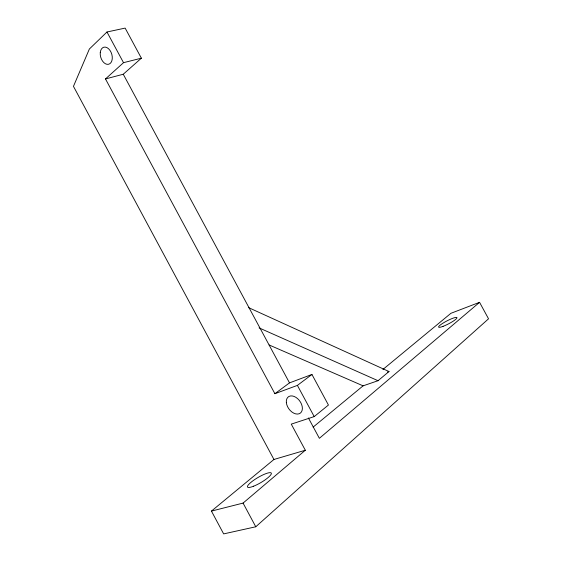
<?xml version="1.0" encoding="UTF-8"?>
<svg xmlns="http://www.w3.org/2000/svg" width="562" height="562" viewBox="0 0 562 562"><rect width="100%" height="100%" fill="white"/><g stroke="black" fill="none" stroke-linecap="round" stroke-linejoin="round"><path stroke-width="0.84" d="M106.977 31.992L89.372 49.006L73.46 86.351L273.947 459.47L305.321 450.239L291.264 424.127L314.214 416.597L328.44 405.04L311.945 374.461L289.507 382.877L274.888 393.695L105.487 78.94L123.514 62.677L141.371 58.181L125.15 28.1L106.977 31.992L123.514 62.677M273.947 459.47L211.445 511.097L223.648 533.9L255.773 526.777L488.54 318.816L479.562 302.321L450.907 313.308L382.898 369.487M105.487 78.94L123.261 74.24L141.371 58.181M211.445 511.097L243.072 503.088L305.321 450.239M479.562 302.321L319.371 438.311L308.419 417.98M313.104 427.127L363.094 385.841L378.036 380.713L389.002 371.531L248.615 307.639M274.888 393.695L297.403 385.392L311.945 374.461M387.351 372.107L389.002 371.531M269.121 344.963L363.094 385.841M259.068 327.878L378.036 380.713M297.403 385.392L314.214 416.597M123.261 74.24L289.507 382.877M243.072 503.088L255.773 526.777M253.645 486.186A13.776 2.922 -30.4 0 0 271.376 473.366A13.776 2.922 -30.4 0 0 253.209 480.601A13.776 2.922 -30.4 0 0 253.645 486.186M443.074 326.346A10.327 1.679 -27.4 0 0 456.99 317.769A10.327 1.679 -27.4 0 0 443.32 322.953A10.327 1.679 -27.4 0 0 443.074 326.346M286.339 402.476A10.109 6.716 54.2 0 0 299.033 413.801A10.109 6.716 54.2 0 0 297.649 398.669A10.109 6.716 54.2 0 0 286.339 402.476M100.268 52.561A8.851 5.725 73.5 0 0 108.543 64.279A8.851 5.725 73.5 0 0 109.948 50.341A8.851 5.725 73.5 0 0 100.268 52.561"/></g></svg>
